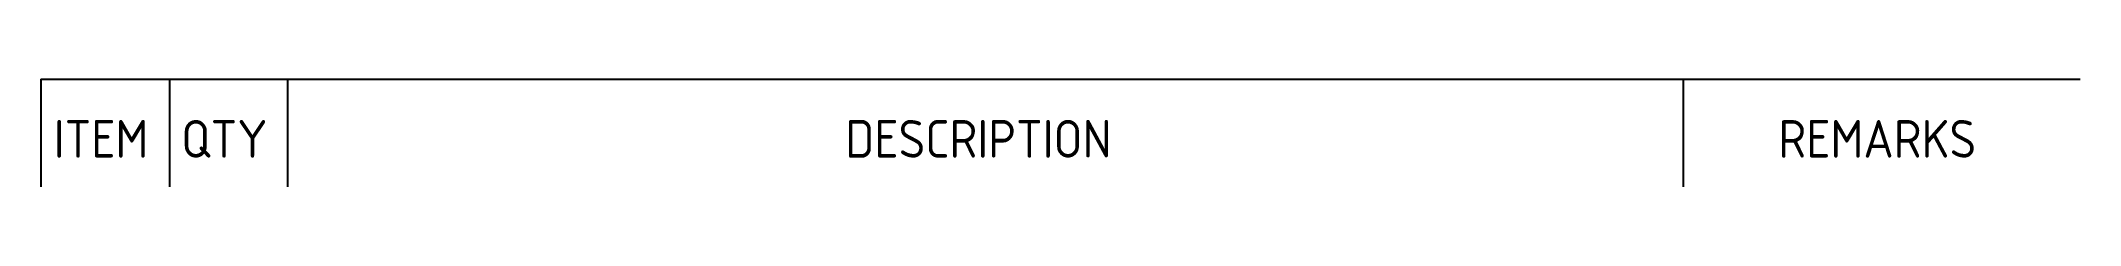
# Model space of a CAD drawing. Header units: millimetres. Extents: x 969 to 1159, y 70 to 80.
import ezdxf

# ---------------------------------------------------------------- set-up
doc = ezdxf.new("R2010")
doc.units = ezdxf.units.MM
doc.header["$LTSCALE"] = 0.5
doc.layers.add('Text', color=2, linetype='Continuous')
doc.styles.get("Standard").update_dxf_attribs({"font": 'isocp.shx'})

msp = doc.modelspace()

# ---------------------------------------------------------------- linework, layer by layer
at = {"layer": 'Text'}
for p, q in [((969, 80), (1159, 80)), ((969, 80), (969, 70)), ((981, 80), (981, 70)), ((992, 80), (992, 70)), ((1122, 80), (1122, 70))]:
    msp.add_line(p, q, dxfattribs=at)

# ---------------------------------------------------------------- texts
for s, p in [('ITEM', (970.21, 72.71)), ('QTY', (982.08, 72.71)), ('DESCRIPTION', (1043.95, 72.71)), ('REMARKS', (1130.88, 72.71))]:
    msp.add_text(s, height=3.5, dxfattribs=at).set_placement(p)

doc.saveas('drawing.dxf')
